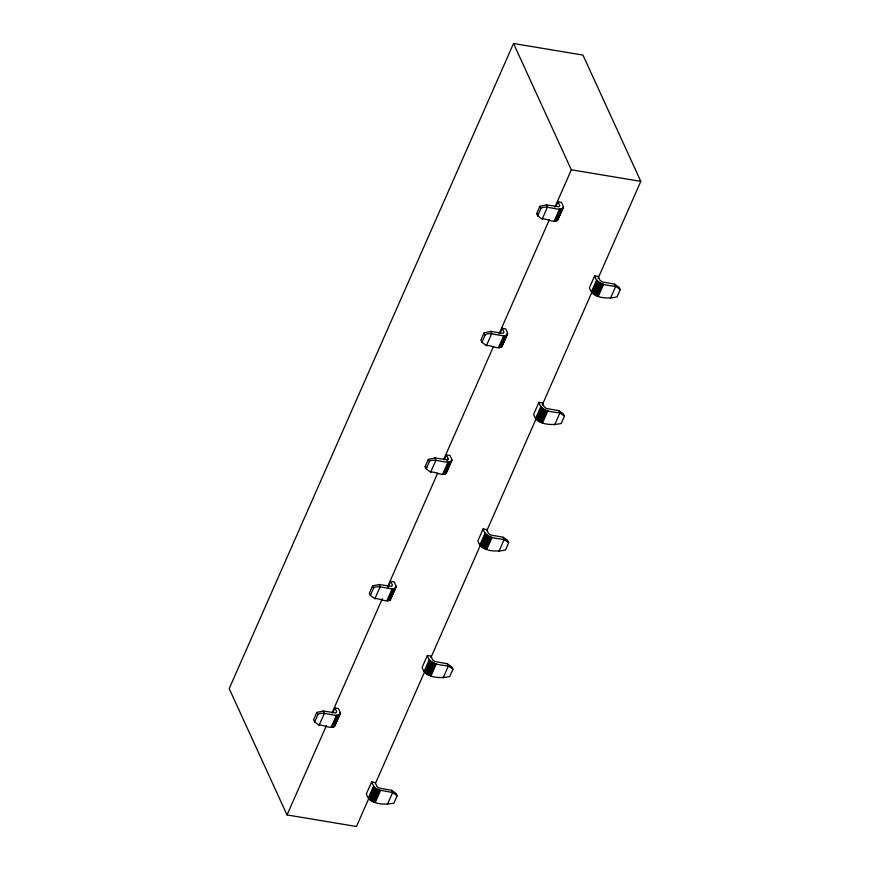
<?xml version="1.0" encoding="UTF-8"?>
<svg xmlns="http://www.w3.org/2000/svg" width="870" height="870" viewBox="0 0 870 870"><rect width="100%" height="100%" fill="white"/><g stroke="black" fill="none" stroke-linecap="round" stroke-linejoin="round"><path stroke-width="1.3" d="M334.993 724.634C333.797 731.126 322.585 723.992 319.138 725.21L314.603 721.959L317.833 714.651C322.237 709.235 346.793 722.872 338.408 708.517L334.928 707.941L332.829 712.726M390.76 598.103C389.564 604.596 378.341 597.462 374.905 598.68L370.37 595.428L373.6 588.12C378.004 582.704 402.56 596.331 394.175 581.986L390.695 581.41L388.063 587.38M446.604 472.051C444.07 477.695 434.717 470.974 430.672 472.138L426.137 468.897L425.125 466.668L428.344 459.36L434.924 457.957L447.343 459.849L448.224 458.794L446.462 454.869L449.942 455.456C458.316 469.8 433.771 456.163 429.367 461.578L426.137 468.897M502.327 345.977C498.793 350.675 490.941 344.629 486.439 345.607L481.904 342.356L485.134 335.048C489.538 329.632 514.083 343.269 505.698 328.914L502.229 328.338L500.119 333.123M558.127 218.99C555.604 224.623 546.251 217.902 542.206 219.077L537.671 215.825L536.659 213.596L539.878 206.288L546.458 204.896L558.877 206.788L559.758 205.722L557.996 201.807L561.465 202.384C569.85 216.728 545.305 203.101 540.89 208.517L537.671 215.825M598.06 278.335L640.798 181.373L582.965 55.071L513.528 43.5L229.201 688.627L287.035 814.929L356.472 826.5L373.98 786.687L371.631 781.967L375.101 782.543L376.928 786.48L379.015 788.035L391.609 790.308L396.144 793.56L397.155 795.778L393.936 803.086C385.073 805.033 369.587 805.12 366.357 793.918L371.631 781.967M334.928 707.941L336.701 711.856L335.809 712.921L323.39 711.029L316.81 712.421L313.591 719.74L314.603 721.959M390.695 581.41L392.457 585.325L391.576 586.391L379.157 584.499L372.577 585.891L369.358 593.199L370.37 595.428M502.229 328.338L503.991 332.253L503.11 333.319L490.691 331.426L484.111 332.829L480.892 340.137L481.904 342.356M319.138 725.21L324.412 713.248L323.39 711.029M374.905 598.68L380.179 586.717L379.157 584.499M430.672 472.138L435.946 460.186L434.924 457.957M486.439 345.607L491.702 333.656L490.691 331.426M542.206 219.077L547.469 207.114L546.458 204.896M287.035 814.929L326.478 725.439M331.959 713.008L382.354 598.647M387.835 586.217L437.686 473.106M443.711 459.425L493.562 346.314M499.043 333.884L549.438 219.523M554.919 207.093L571.351 169.802L513.528 43.5M444.352 459.654L446.462 454.869M555.886 206.592L557.996 201.807M447.169 461.187L448.224 458.794M331.187 727.189L336.462 715.227M386.954 600.648L392.229 588.696M442.721 474.117L447.985 462.166M498.488 347.587L503.752 335.624M554.255 221.045L559.519 209.094M331.938 727.211L337.212 715.26M387.705 600.681L392.979 588.729M443.472 474.15L448.746 462.187M499.239 347.619L504.513 335.657M555.006 221.078L560.28 209.126M332.644 727.179L337.908 715.216M388.411 600.648L393.675 588.686M444.168 474.106L449.442 462.155M499.935 347.576L505.209 335.624M555.702 221.045L560.976 209.083M333.264 727.07L338.539 715.107M389.031 600.528L394.306 588.577M444.798 473.998L450.073 462.046M500.565 347.467L505.84 335.505M556.332 220.936L561.607 208.974M333.819 726.885L339.082 714.933M389.575 600.354L394.849 588.403M445.342 473.824L450.616 461.861M501.109 347.293L506.383 335.331M556.876 220.752L562.15 208.8M335.515 723.438L340.257 712.682M391.815 595.711L396.024 586.141M446.527 471.573L451.791 459.61M502.294 345.031L503.871 341.442M504.926 339.061L507.558 333.079M558.061 218.5L562.803 207.734M334.265 726.646L340.333 713.172M390.032 600.115L396.1 586.63M445.799 473.584L451.867 460.099M501.566 347.043L507.634 333.569M557.333 220.512L563.401 207.027M334.624 726.341L340.3 713.617M390.391 599.811L396.067 587.087M446.158 473.28L451.834 460.545M501.925 346.738L507.601 334.015M557.692 220.208L563.368 207.484M427.398 655.436L422.124 667.388C425.354 678.589 440.84 678.502 449.703 676.555L452.922 669.247L451.911 667.018L447.376 663.777L434.782 661.494L432.694 659.938L430.867 656.013L427.398 655.436C429.432 664.865 441.101 664.93 448.398 665.996L452.922 669.247M483.154 528.895L477.891 540.857C481.121 552.048 496.607 551.961 505.47 550.025L508.689 542.717L507.678 540.487L503.143 537.236L490.539 534.963L488.462 533.408L486.635 529.482L483.154 528.895C485.188 538.323 496.868 538.399 504.165 539.465L508.689 542.717M538.921 402.364L533.658 414.327C536.888 425.517 552.374 425.43 561.237 423.494L564.456 416.175L563.445 413.957L558.91 410.705L546.306 408.432L544.228 406.877L542.401 402.94L538.921 402.364C540.955 411.793 552.635 411.858 559.932 412.935L564.456 416.175M594.688 275.833L589.425 287.785C592.655 298.986 608.141 298.899 617.004 296.953L620.223 289.645L619.201 287.426L614.677 284.175L602.073 281.891L599.995 280.336L598.168 276.41L594.688 275.833C596.722 285.262 608.402 285.327 615.688 286.393L620.223 289.645M368.314 798.105L373.589 786.143M424.081 671.564L429.356 659.612M479.848 545.033L485.123 533.082M535.615 418.503L540.89 406.54M591.382 291.961L596.657 280.01M375.644 782.989L429.747 660.156M430.976 657.448L485.514 533.614M486.852 530.667L541.281 407.084M542.184 405.115L597.048 280.553M369.206 799.182L374.47 787.23L373.98 786.687M424.973 672.651L430.237 660.689M480.74 546.11L486.004 534.158M536.507 419.579L541.771 407.628M592.274 293.049L597.538 281.086M369.783 799.715L375.046 787.752L374.47 787.23M425.55 673.173L430.813 661.222M481.317 546.643L486.58 534.691M537.084 420.112L542.347 408.15M592.851 293.571L598.114 281.619M370.435 800.226L375.699 788.264L375.046 787.752M426.202 673.684L431.466 661.733M481.969 547.154L487.233 535.202M537.736 420.623L543 408.661M593.503 294.082L598.767 282.13M371.153 800.704L376.427 788.753L375.699 788.264M426.92 674.174L432.194 662.211M482.687 547.632L487.95 535.681M538.454 421.102L543.717 409.15M594.221 294.571L599.484 282.609M371.925 801.15L377.199 789.199L376.427 788.753M427.692 674.62L432.966 662.668M483.459 548.089L488.733 536.127M539.226 421.548L544.489 409.596M594.993 295.017L600.256 283.065M372.741 801.553L378.004 789.601L377.199 789.199M428.508 675.022L433.771 663.07M484.275 548.491L489.538 536.529M540.042 421.95L545.305 409.998M595.809 295.419L601.072 283.468M373.578 801.912L378.852 789.96L392.631 792.537L397.155 795.778M429.345 675.381L434.608 663.418M485.112 548.839L490.375 536.888M540.879 422.309L546.142 410.357M596.646 295.778L601.909 283.816M374.426 802.205L379.701 790.254M430.193 675.675L435.468 663.723M485.96 549.144L491.235 537.181M541.727 422.602L547.002 410.651M597.494 296.072L602.769 284.12M375.274 802.444L380.549 790.493M431.041 675.914L436.316 663.951M486.808 549.372L492.083 537.421M542.575 422.842L547.85 410.89M598.342 296.311L603.617 284.349M387.357 804.489L392.631 792.537L391.609 790.308M443.124 677.958L448.398 665.996L447.376 663.777M498.891 551.417L504.165 539.465L503.143 537.236M554.658 424.886L559.932 412.935L558.91 410.705M610.425 298.356L615.688 286.393L614.677 284.175M571.351 169.802L640.798 181.373M378.004 789.601L378.852 789.96M536.659 213.596L538.465 214.901M425.125 466.668L426.931 467.973M539.878 206.288L540.89 208.517M484.111 332.829L485.134 335.048M428.344 459.36L429.367 461.578M372.577 585.891L373.6 588.12M316.81 712.421L317.833 714.651"/></g></svg>
